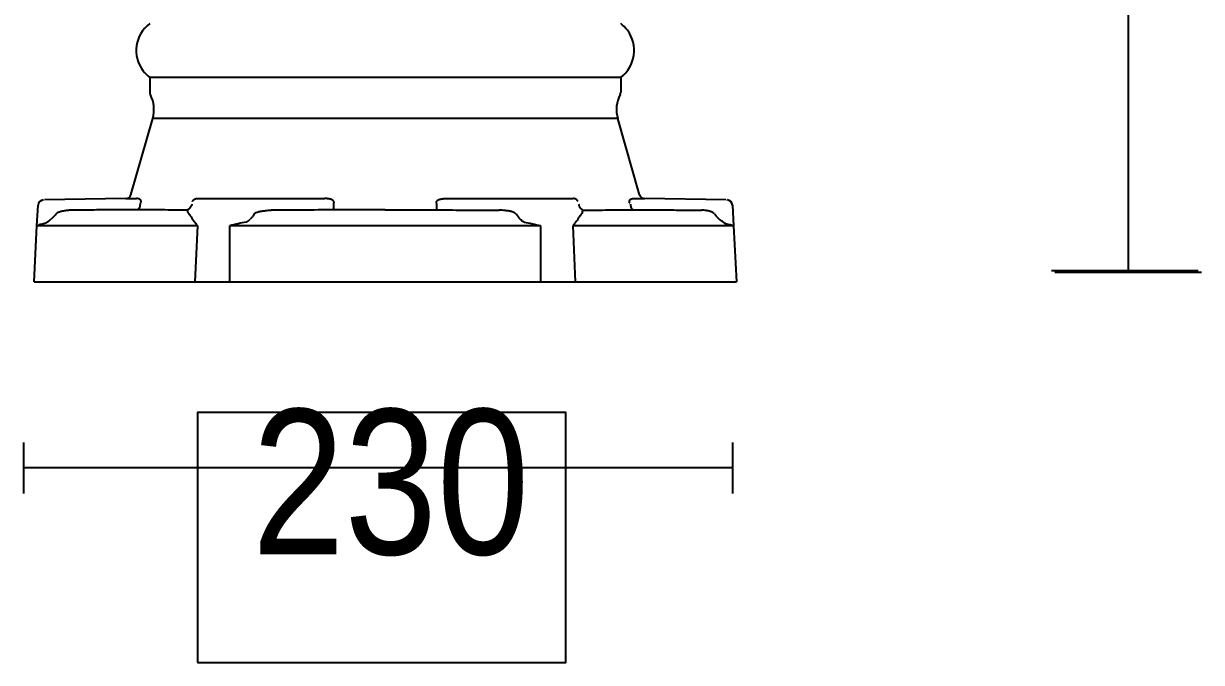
# Model space of a CAD drawing. Extents: x 0 to 72, y 0 to 378.
# Drawn here: x 0.3 to 65.4, y 0 to 35.4 of the extents above; entities that cross this region are included whole.
import ezdxf

# ---------------------------------------------------------------- set-up
doc = ezdxf.new("R2010")
doc.units = 0
doc.layers.add('LIVELLO_1', color=160, linetype='Continuous')
doc.styles.add('STD', font='txt')

# ---------------------------------------------------------------- blocks, each defined once
blk = doc.blocks.new('AI9-BLK1')
at = {"layer": 'LIVELLO_1', "color": 7}
for p, q in [((25.724, 20.456), (25.722, -167.701)), ((-2.336, -156.917), (-28.381, -156.917)), ((-28.381, -156.917), (-28.381, -157.733)), ((-2.336, -156.917), (-2.336, -157.733)), ((-29.417, -163.403), (-28.211, -159.189)), ((-2.501, -159.189), (-28.211, -159.189)), ((-1.296, -163.403), (-2.501, -159.189)), ((-34.612, -165.121), (-34.551, -163.978)), ((-29.699, -163.617), (-34.202, -163.692)), ((-29.699, -163.617), (-29.111, -163.617)), ((-25.749, -163.617), (-18.721, -163.617)), ((-18.208, -163.896), (-18.208, -164.245)), ((-12.505, -164.245), (-12.505, -163.896)), ((-11.995, -163.617), (-4.963, -163.617)), ((-1.601, -163.617), (-1.013, -163.617)), ((3.488, -163.692), (-1.013, -163.617)), ((3.838, -163.978), (3.898, -165.121)), ((-34.774, -168.225), (-34.612, -165.121)), ((-25.74, -165.121), (-34.612, -165.121)), ((-25.74, -165.121), (-25.882, -168.225)), ((-15.357, -165.121), (-23.95, -165.121)), ((-23.95, -168.225), (-23.95, -165.121)), ((-6.766, -165.121), (-15.357, -165.121)), ((-6.766, -165.121), (-6.766, -168.225)), ((-4.832, -168.225), (-4.972, -165.121)), ((3.898, -165.121), (-4.972, -165.121)), ((3.898, -165.121), (4.059, -168.225)), ((21.492, -167.597), (29.602, -167.597)), ((21.666, -167.686), (29.776, -167.686)), ((-34.774, -168.225), (-15.357, -168.225)), ((-15.357, -168.225), (4.059, -168.225)), ((-35.354, -177.099), (-35.354, -179.93)), ((3.84, -177.099), (3.84, -179.93)), ((3.84, -178.516), (-35.354, -178.516))]:
    blk.add_line(p, q, dxfattribs=at)
for points in [[(-26.275, -164.261), (-26.311, -164.261), (-26.346, -164.261)], [(-4.437, -164.261), (-4.403, -164.261), (-4.369, -164.261)]]:
    blk.add_lwpolyline(points, dxfattribs=at)
blk.add_lwpolyline([(-25.744, -189.27), (-5.368, -189.27), (-5.368, -175.443), (-25.744, -175.443)], close=True, dxfattribs=at)
for points, knots in [([(-28.381, -153.94), (-29.199, -154.555), (-29.365, -155.722), (-28.75, -156.541), (-28.646, -156.683), (-28.52, -156.81), (-28.381, -156.917)], [0, 0, 0, 0, 1, 1, 1, 2, 2, 2, 2]), ([(-2.336, -156.917), (-1.513, -156.301), (-1.347, -155.132), (-1.963, -154.311), (-2.068, -154.17), (-2.193, -154.046), (-2.336, -153.94)], [0, 0, 0, 0, 1, 1, 1, 2, 2, 2, 2]), ([(-28.901, -163.896), (-28.89, -163.878), (-28.88, -163.864), (-28.87, -163.845), (-28.867, -163.829), (-28.86, -163.813), (-28.858, -163.798), (-28.858, -163.783), (-28.858, -163.773), (-28.858, -163.761), (-28.858, -163.75), (-28.861, -163.738), (-28.867, -163.726), (-28.868, -163.722), (-28.87, -163.715), (-28.874, -163.71), (-28.878, -163.706), (-28.882, -163.698), (-28.885, -163.692), (-28.89, -163.689), (-28.896, -163.684), (-28.901, -163.676), (-28.904, -163.673), (-28.91, -163.669), (-28.916, -163.668), (-28.923, -163.661), (-28.925, -163.659), (-28.933, -163.655), (-28.939, -163.654), (-28.946, -163.65), (-28.952, -163.647), (-28.959, -163.642), (-28.973, -163.638), (-28.98, -163.636), (-28.995, -163.633), (-29.005, -163.627), (-29.016, -163.624), (-29.029, -163.62), (-29.043, -163.62), (-29.061, -163.62), (-29.079, -163.617), (-29.095, -163.617), (-29.111, -163.617)], [0, 0, 0, 0, 1, 1, 1, 2, 2, 2, 3, 3, 3, 4, 4, 4, 5, 5, 5, 6, 6, 6, 7, 7, 7, 8, 8, 8, 9, 9, 9, 10, 10, 10, 11, 11, 11, 12, 12, 12, 13, 13, 13, 14, 14, 14, 14]), ([(-28.914, -163.931), (-28.916, -163.959), (-28.916, -163.991), (-28.923, -164.02), (-28.925, -164.045), (-28.933, -164.077), (-28.946, -164.099), (-28.955, -164.129), (-28.973, -164.154), (-28.99, -164.178), (-29.011, -164.201), (-29.036, -164.221), (-29.061, -164.245)], [0, 0, 0, 0, 1, 1, 1, 2, 2, 2, 3, 3, 3, 4, 4, 4, 4]), ([(-26.049, -163.931), (-26.056, -163.948), (-26.058, -163.966), (-26.065, -163.984), (-26.068, -164.003), (-26.073, -164.02), (-26.078, -164.038), (-26.103, -164.078), (-26.13, -164.117), (-26.164, -164.154), (-26.198, -164.191), (-26.243, -164.221), (-26.286, -164.254)], [0, 0, 0, 0, 1, 1, 1, 2, 2, 2, 3, 3, 3, 4, 4, 4, 4]), ([(-26.018, -163.78), (-26.013, -163.764), (-26.006, -163.75), (-25.994, -163.738), (-25.986, -163.726), (-25.977, -163.715), (-25.967, -163.706), (-25.961, -163.692), (-25.952, -163.689), (-25.943, -163.684), (-25.934, -163.676), (-25.927, -163.669), (-25.918, -163.661), (-25.91, -163.661), (-25.905, -163.657), (-25.902, -163.655), (-25.897, -163.654), (-25.889, -163.65), (-25.886, -163.645), (-25.875, -163.642), (-25.868, -163.638), (-25.859, -163.636), (-25.848, -163.633), (-25.837, -163.627), (-25.828, -163.624), (-25.817, -163.622), (-25.803, -163.62), (-25.792, -163.62), (-25.78, -163.617), (-25.761, -163.617), (-25.749, -163.617)], [0, 0, 0, 0, 1, 1, 1, 2, 2, 2, 3, 3, 3, 4, 4, 4, 5, 5, 5, 6, 6, 6, 7, 7, 7, 8, 8, 8, 9, 9, 9, 10, 10, 10, 10]), ([(-18.208, -163.896), (-18.198, -163.878), (-18.189, -163.861), (-18.187, -163.843), (-18.182, -163.828), (-18.182, -163.808), (-18.189, -163.791), (-18.191, -163.78), (-18.198, -163.768), (-18.208, -163.757), (-18.214, -163.747), (-18.223, -163.738), (-18.232, -163.726), (-18.241, -163.722), (-18.25, -163.715), (-18.258, -163.71), (-18.266, -163.706), (-18.275, -163.698), (-18.285, -163.692), (-18.295, -163.689), (-18.306, -163.684), (-18.317, -163.676), (-18.33, -163.673), (-18.338, -163.669), (-18.351, -163.668), (-18.364, -163.661), (-18.374, -163.659), (-18.388, -163.655), (-18.398, -163.654), (-18.41, -163.65), (-18.423, -163.647), (-18.443, -163.642), (-18.462, -163.638), (-18.484, -163.636), (-18.5, -163.633), (-18.522, -163.627), (-18.542, -163.624), (-18.57, -163.62), (-18.599, -163.62), (-18.626, -163.62), (-18.66, -163.617), (-18.688, -163.617), (-18.721, -163.617)], [0, 0, 0, 0, 1, 1, 1, 2, 2, 2, 3, 3, 3, 4, 4, 4, 5, 5, 5, 6, 6, 6, 7, 7, 7, 8, 8, 8, 9, 9, 9, 10, 10, 10, 11, 11, 11, 12, 12, 12, 13, 13, 13, 14, 14, 14, 14]), ([(-12.505, -163.896), (-12.512, -163.878), (-12.524, -163.861), (-12.529, -163.843), (-12.532, -163.828), (-12.532, -163.808), (-12.524, -163.791), (-12.52, -163.78), (-12.512, -163.768), (-12.505, -163.757), (-12.498, -163.747), (-12.489, -163.738), (-12.48, -163.726), (-12.471, -163.722), (-12.462, -163.715), (-12.455, -163.71), (-12.446, -163.706), (-12.437, -163.698), (-12.428, -163.692), (-12.417, -163.689), (-12.408, -163.684), (-12.395, -163.676), (-12.385, -163.673), (-12.374, -163.669), (-12.363, -163.668), (-12.349, -163.661), (-12.34, -163.659), (-12.33, -163.655), (-12.315, -163.654), (-12.302, -163.65), (-12.29, -163.647), (-12.272, -163.642), (-12.252, -163.638), (-12.232, -163.636), (-12.212, -163.633), (-12.193, -163.627), (-12.171, -163.624), (-12.143, -163.62), (-12.114, -163.62), (-12.087, -163.62), (-12.056, -163.617), (-12.023, -163.617), (-11.995, -163.617)], [0, 0, 0, 0, 1, 1, 1, 2, 2, 2, 3, 3, 3, 4, 4, 4, 5, 5, 5, 6, 6, 6, 7, 7, 7, 8, 8, 8, 9, 9, 9, 10, 10, 10, 11, 11, 11, 12, 12, 12, 13, 13, 13, 14, 14, 14, 14]), ([(-4.694, -163.78), (-4.701, -163.764), (-4.708, -163.75), (-4.717, -163.738), (-4.726, -163.726), (-4.737, -163.715), (-4.748, -163.706), (-4.753, -163.692), (-4.762, -163.689), (-4.771, -163.684), (-4.778, -163.676), (-4.785, -163.669), (-4.794, -163.661), (-4.802, -163.661), (-4.805, -163.657), (-4.813, -163.655), (-4.818, -163.654), (-4.825, -163.65), (-4.828, -163.645), (-4.835, -163.642), (-4.847, -163.638), (-4.856, -163.636), (-4.866, -163.633), (-4.875, -163.627), (-4.885, -163.624), (-4.897, -163.622), (-4.909, -163.62), (-4.921, -163.62), (-4.936, -163.617), (-4.95, -163.617), (-4.963, -163.617)], [0, 0, 0, 0, 1, 1, 1, 2, 2, 2, 3, 3, 3, 4, 4, 4, 5, 5, 5, 6, 6, 6, 7, 7, 7, 8, 8, 8, 9, 9, 9, 10, 10, 10, 10]), ([(-4.663, -163.931), (-4.66, -163.948), (-4.655, -163.966), (-4.653, -163.984), (-4.643, -164.003), (-4.641, -164.02), (-4.636, -164.038)], [0, 0, 0, 0, 1, 1, 1, 2, 2, 2, 2]), ([(-4.636, -164.038), (-4.609, -164.078), (-4.583, -164.117), (-4.55, -164.154), (-4.516, -164.191), (-4.468, -164.221), (-4.426, -164.254)], [0, 0, 0, 0, 1, 1, 1, 2, 2, 2, 2]), ([(-1.813, -163.896), (-1.822, -163.878), (-1.833, -163.864), (-1.841, -163.845), (-1.849, -163.829), (-1.853, -163.813), (-1.855, -163.798), (-1.856, -163.783), (-1.856, -163.773), (-1.855, -163.761), (-1.855, -163.75), (-1.851, -163.738), (-1.846, -163.726), (-1.846, -163.722), (-1.841, -163.715), (-1.838, -163.71), (-1.835, -163.706), (-1.831, -163.698), (-1.828, -163.692), (-1.822, -163.689), (-1.819, -163.684), (-1.813, -163.676), (-1.808, -163.673), (-1.804, -163.669), (-1.799, -163.668), (-1.792, -163.661), (-1.788, -163.659), (-1.781, -163.655), (-1.776, -163.654), (-1.768, -163.65), (-1.761, -163.647), (-1.754, -163.642), (-1.74, -163.638), (-1.735, -163.636), (-1.718, -163.633), (-1.711, -163.627), (-1.699, -163.624), (-1.684, -163.62), (-1.67, -163.62), (-1.651, -163.62), (-1.634, -163.617), (-1.619, -163.617), (-1.601, -163.617)], [0, 0, 0, 0, 1, 1, 1, 2, 2, 2, 3, 3, 3, 4, 4, 4, 5, 5, 5, 6, 6, 6, 7, 7, 7, 8, 8, 8, 9, 9, 9, 10, 10, 10, 11, 11, 11, 12, 12, 12, 13, 13, 13, 14, 14, 14, 14]), ([(-1.799, -163.931), (-1.799, -163.959), (-1.797, -163.991), (-1.792, -164.02), (-1.788, -164.045), (-1.779, -164.077), (-1.771, -164.099), (-1.757, -164.129), (-1.74, -164.154), (-1.725, -164.178), (-1.704, -164.201), (-1.677, -164.221), (-1.651, -164.245)], [0, 0, 0, 0, 1, 1, 1, 2, 2, 2, 3, 3, 3, 4, 4, 4, 4]), ([(-34.062, -164.914), (-34.021, -164.889), (-33.979, -164.868), (-33.938, -164.842), (-33.901, -164.814), (-33.863, -164.787), (-33.823, -164.757)], [0, 0, 0, 0, 1, 1, 1, 2, 2, 2, 2]), ([(-33.557, -164.456), (-33.595, -164.513), (-33.633, -164.568), (-33.678, -164.619), (-33.722, -164.666), (-33.774, -164.714), (-33.823, -164.757)], [0, 0, 0, 0, 1, 1, 1, 2, 2, 2, 2]), ([(-33.557, -164.456), (-33.532, -164.435), (-33.505, -164.41), (-33.478, -164.393), (-33.451, -164.378), (-33.421, -164.364), (-33.395, -164.356), (-33.372, -164.345), (-33.352, -164.34), (-33.325, -164.331), (-33.304, -164.324), (-33.282, -164.319), (-33.259, -164.314), (-33.232, -164.308), (-33.205, -164.301), (-33.178, -164.292), (-33.151, -164.291), (-33.124, -164.285), (-33.097, -164.28), (-33.057, -164.275), (-33.02, -164.27), (-32.982, -164.268), (-32.935, -164.266), (-32.892, -164.266), (-32.851, -164.261)], [0, 0, 0, 0, 1, 1, 1, 2, 2, 2, 3, 3, 3, 4, 4, 4, 5, 5, 5, 6, 6, 6, 7, 7, 7, 8, 8, 8, 8]), ([(-26.346, -164.261), (-26.798, -164.254), (-27.251, -164.252), (-27.704, -164.249), (-28.155, -164.245), (-28.608, -164.245), (-29.061, -164.245), (-29.304, -164.242), (-29.548, -164.242), (-29.789, -164.245), (-29.789, -164.245), (-30.545, -164.245), (-30.545, -164.245), (-30.89, -164.245), (-31.237, -164.25), (-31.581, -164.252), (-32.004, -164.254), (-32.426, -164.259), (-32.851, -164.261)], [0, 0, 0, 0, 1, 1, 1, 2, 2, 2, 3, 3, 3, 4, 4, 4, 5, 5, 5, 6, 6, 6, 6]), ([(-26.267, -164.378), (-26.27, -164.359), (-26.272, -164.34), (-26.272, -164.322), (-26.279, -164.303), (-26.279, -164.28), (-26.275, -164.261)], [0, 0, 0, 0, 1, 1, 1, 2, 2, 2, 2]), ([(-26.267, -164.378), (-26.154, -164.549), (-26.039, -164.719), (-25.918, -164.884), (-25.859, -164.963), (-25.801, -165.044), (-25.74, -165.121)], [0, 0, 0, 0, 1, 1, 1, 2, 2, 2, 2]), ([(-23.034, -164.914), (-22.994, -164.889), (-22.956, -164.868), (-22.918, -164.844), (-22.883, -164.819), (-22.847, -164.789), (-22.815, -164.757)], [0, 0, 0, 0, 1, 1, 1, 2, 2, 2, 2]), ([(-22.597, -164.456), (-22.628, -164.507), (-22.656, -164.566), (-22.692, -164.615), (-22.728, -164.666), (-22.772, -164.714), (-22.815, -164.757)], [0, 0, 0, 0, 1, 1, 1, 2, 2, 2, 2]), ([(-22.597, -164.456), (-22.56, -164.429), (-22.525, -164.408), (-22.488, -164.393), (-22.453, -164.377), (-22.417, -164.363), (-22.38, -164.354), (-22.349, -164.345), (-22.323, -164.34), (-22.294, -164.331), (-22.263, -164.324), (-22.234, -164.319), (-22.205, -164.314), (-22.169, -164.308), (-22.133, -164.301), (-22.094, -164.292), (-22.058, -164.291), (-22.022, -164.285), (-21.984, -164.28), (-21.934, -164.275), (-21.882, -164.27), (-21.828, -164.268), (-21.773, -164.266), (-21.711, -164.266), (-21.656, -164.261)], [0, 0, 0, 0, 1, 1, 1, 2, 2, 2, 3, 3, 3, 4, 4, 4, 5, 5, 5, 6, 6, 6, 7, 7, 7, 8, 8, 8, 8]), ([(-18.208, -164.245), (-18.782, -164.249), (-19.357, -164.25), (-19.933, -164.254), (-20.505, -164.254), (-21.079, -164.261), (-21.656, -164.261)], [0, 0, 0, 0, 1, 1, 1, 2, 2, 2, 2]), ([(-15.357, -164.242), (-15.357, -164.242), (-15.357, -164.242), (-15.357, -164.242), (-15.357, -164.242), (-15.359, -164.242), (-15.359, -164.242), (-15.359, -164.242), (-15.361, -164.242), (-15.361, -164.242), (-15.361, -164.242), (-15.363, -164.242), (-15.363, -164.242), (-15.363, -164.242), (-15.365, -164.242), (-15.365, -164.242), (-15.365, -164.242), (-15.37, -164.242), (-15.37, -164.242), (-15.37, -164.242), (-15.375, -164.242), (-15.375, -164.242), (-15.375, -164.242), (-15.377, -164.242), (-15.377, -164.242), (-15.377, -164.242), (-15.38, -164.242), (-15.38, -164.242), (-15.38, -164.242), (-15.387, -164.242), (-15.387, -164.242), (-15.387, -164.242), (-15.394, -164.242), (-15.394, -164.242), (-15.394, -164.242), (-15.399, -164.242), (-15.399, -164.242), (-15.399, -164.242), (-15.406, -164.242), (-15.406, -164.242), (-15.406, -164.242), (-15.411, -164.242), (-15.411, -164.242), (-15.411, -164.242), (-15.418, -164.242), (-15.418, -164.242), (-15.418, -164.242), (-15.422, -164.242), (-15.422, -164.242), (-15.422, -164.242), (-15.432, -164.242), (-15.432, -164.242), (-15.432, -164.242), (-15.44, -164.242), (-15.44, -164.242), (-15.44, -164.242), (-15.449, -164.242), (-15.449, -164.242), (-15.449, -164.242), (-15.456, -164.242), (-15.456, -164.242), (-15.456, -164.242), (-15.463, -164.242), (-15.463, -164.242), (-15.463, -164.242), (-15.473, -164.242), (-15.473, -164.242), (-15.473, -164.242), (-15.481, -164.242), (-15.481, -164.242), (-15.481, -164.242), (-15.492, -164.242), (-15.492, -164.242), (-15.492, -164.242), (-15.501, -164.242), (-15.501, -164.242), (-15.501, -164.242), (-15.508, -164.242), (-15.508, -164.242), (-15.508, -164.242), (-15.519, -164.242), (-15.519, -164.242), (-15.519, -164.242), (-15.53, -164.242), (-15.53, -164.242), (-15.53, -164.242), (-15.538, -164.242), (-15.538, -164.242), (-15.538, -164.242), (-15.552, -164.242), (-15.552, -164.242), (-15.552, -164.242), (-15.56, -164.242), (-15.56, -164.242), (-15.56, -164.242), (-15.571, -164.242), (-15.571, -164.242), (-15.571, -164.242), (-15.586, -164.242), (-15.586, -164.242), (-15.586, -164.242), (-15.596, -164.242), (-15.596, -164.242), (-15.596, -164.242), (-15.607, -164.242), (-15.607, -164.242), (-15.607, -164.242), (-15.617, -164.242), (-15.617, -164.242), (-15.617, -164.242), (-15.632, -164.242), (-15.632, -164.242), (-15.632, -164.242), (-15.643, -164.242), (-15.643, -164.242), (-15.643, -164.242), (-15.653, -164.242), (-15.653, -164.242), (-15.653, -164.242), (-15.666, -164.242), (-15.666, -164.242), (-15.666, -164.242), (-15.68, -164.242), (-15.68, -164.242), (-15.68, -164.242), (-15.691, -164.242), (-15.691, -164.242), (-15.691, -164.242), (-15.704, -164.242), (-15.704, -164.242), (-15.704, -164.242), (-15.715, -164.242), (-15.715, -164.242), (-15.715, -164.242), (-15.729, -164.242), (-15.729, -164.242), (-15.729, -164.242), (-15.745, -164.242), (-15.745, -164.242), (-15.745, -164.242), (-15.756, -164.242), (-15.756, -164.242), (-15.756, -164.242), (-15.768, -164.242), (-15.768, -164.242), (-15.768, -164.242), (-15.783, -164.242), (-15.783, -164.242), (-15.783, -164.242), (-15.797, -164.242), (-15.797, -164.242), (-15.797, -164.242), (-15.81, -164.242), (-15.81, -164.242), (-15.81, -164.242), (-15.821, -164.242), (-15.821, -164.242), (-15.821, -164.242), (-15.835, -164.242), (-15.835, -164.242), (-15.835, -164.242), (-15.846, -164.242), (-15.846, -164.242), (-15.846, -164.242), (-15.86, -164.242), (-15.86, -164.242), (-15.86, -164.242), (-15.874, -164.242), (-15.874, -164.242), (-15.874, -164.242), (-15.889, -164.242), (-15.889, -164.242), (-15.889, -164.242), (-15.903, -164.242), (-15.903, -164.242), (-15.903, -164.242), (-15.916, -164.242), (-15.916, -164.242), (-15.916, -164.242), (-15.927, -164.242), (-15.927, -164.242), (-15.927, -164.242), (-15.97, -164.242), (-15.97, -164.242), (-15.97, -164.242), (-16.011, -164.242), (-16.011, -164.242), (-16.011, -164.242), (-16.053, -164.242), (-16.053, -164.242), (-16.053, -164.242), (-16.092, -164.242), (-16.092, -164.242), (-16.092, -164.242), (-16.135, -164.242), (-16.135, -164.242), (-16.148, -164.242), (-16.161, -164.245), (-16.173, -164.245), (-16.173, -164.245), (-16.214, -164.245), (-16.214, -164.245), (-16.214, -164.245), (-16.255, -164.245), (-16.255, -164.245), (-16.255, -164.245), (-16.296, -164.245), (-16.296, -164.245), (-16.296, -164.245), (-16.333, -164.245), (-16.333, -164.245), (-16.333, -164.245), (-16.373, -164.245), (-16.373, -164.245), (-16.373, -164.245), (-16.414, -164.245), (-16.414, -164.245), (-16.414, -164.245), (-16.454, -164.245), (-16.454, -164.245), (-16.454, -164.245), (-16.49, -164.245), (-16.49, -164.245), (-16.49, -164.245), (-16.532, -164.245), (-16.532, -164.245), (-16.532, -164.245), (-16.57, -164.245), (-16.57, -164.245), (-16.57, -164.245), (-16.608, -164.245), (-16.608, -164.245), (-16.608, -164.245), (-16.649, -164.245), (-16.649, -164.245), (-16.649, -164.245), (-16.689, -164.245), (-16.689, -164.245), (-16.689, -164.245), (-16.73, -164.245), (-16.73, -164.245), (-16.73, -164.245), (-16.769, -164.245), (-16.769, -164.245), (-16.769, -164.245), (-16.809, -164.245), (-16.809, -164.245), (-16.809, -164.245), (-16.848, -164.245), (-16.848, -164.245), (-16.848, -164.245), (-16.891, -164.245), (-16.891, -164.245), (-16.891, -164.245), (-16.932, -164.245), (-16.932, -164.245), (-16.932, -164.245), (-16.975, -164.245), (-16.975, -164.245), (-16.975, -164.245), (-16.997, -164.245), (-16.997, -164.245), (-16.997, -164.245), (-17.018, -164.245), (-17.018, -164.245), (-17.018, -164.245), (-17.041, -164.245), (-17.041, -164.245), (-17.041, -164.245), (-17.066, -164.245), (-17.066, -164.245), (-17.066, -164.245), (-17.088, -164.245), (-17.088, -164.245), (-17.088, -164.245), (-17.111, -164.245), (-17.111, -164.245), (-17.111, -164.245), (-17.133, -164.245), (-17.133, -164.245), (-17.133, -164.245), (-17.158, -164.245), (-17.158, -164.245), (-17.158, -164.245), (-17.179, -164.245), (-17.179, -164.245), (-17.179, -164.245), (-17.203, -164.245), (-17.203, -164.245), (-17.203, -164.245), (-17.226, -164.245), (-17.226, -164.245), (-17.226, -164.245), (-17.249, -164.245), (-17.249, -164.245), (-17.249, -164.245), (-17.271, -164.245), (-17.271, -164.245), (-17.271, -164.245), (-17.294, -164.245), (-17.294, -164.245), (-17.294, -164.245), (-17.32, -164.245), (-17.32, -164.245), (-17.32, -164.245), (-17.342, -164.245), (-17.342, -164.245), (-17.342, -164.245), (-17.366, -164.245), (-17.366, -164.245), (-17.366, -164.245), (-17.388, -164.245), (-17.388, -164.245), (-17.388, -164.245), (-17.411, -164.245), (-17.411, -164.245), (-17.411, -164.245), (-17.433, -164.245), (-17.433, -164.245), (-17.433, -164.245), (-17.46, -164.245), (-17.46, -164.245), (-17.46, -164.245), (-17.479, -164.245), (-17.479, -164.245), (-17.479, -164.245), (-17.503, -164.245), (-17.503, -164.245), (-17.503, -164.245), (-17.526, -164.245), (-17.526, -164.245), (-17.526, -164.245), (-17.548, -164.245), (-17.548, -164.245), (-17.548, -164.245), (-17.571, -164.245), (-17.571, -164.245), (-17.571, -164.245), (-17.594, -164.245), (-17.594, -164.245), (-17.594, -164.245), (-17.616, -164.245), (-17.616, -164.245), (-17.616, -164.245), (-17.637, -164.245), (-17.637, -164.245), (-17.637, -164.245), (-17.659, -164.245), (-17.659, -164.245), (-17.659, -164.245), (-17.681, -164.245), (-17.681, -164.245), (-17.681, -164.245), (-17.702, -164.245), (-17.702, -164.245), (-17.702, -164.245), (-17.724, -164.245), (-17.724, -164.245), (-17.724, -164.245), (-17.743, -164.245), (-17.743, -164.245), (-17.743, -164.245), (-17.765, -164.245), (-17.765, -164.245), (-17.765, -164.245), (-17.786, -164.245), (-17.786, -164.245), (-17.786, -164.245), (-17.807, -164.245), (-17.807, -164.245), (-17.807, -164.245), (-17.828, -164.245), (-17.828, -164.245), (-17.828, -164.245), (-17.848, -164.245), (-17.848, -164.245), (-17.848, -164.245), (-17.865, -164.245), (-17.865, -164.245), (-17.865, -164.245), (-17.885, -164.245), (-17.885, -164.245), (-17.885, -164.245), (-17.907, -164.245), (-17.907, -164.245), (-17.907, -164.245), (-17.925, -164.245), (-17.925, -164.245), (-17.925, -164.245), (-17.943, -164.245), (-17.943, -164.245), (-17.943, -164.245), (-17.961, -164.245), (-17.961, -164.245), (-17.961, -164.245), (-17.978, -164.245), (-17.978, -164.245), (-17.978, -164.245), (-17.999, -164.245), (-17.999, -164.245), (-17.999, -164.245), (-18.013, -164.245), (-18.013, -164.245), (-18.013, -164.245), (-18.031, -164.245), (-18.031, -164.245), (-18.031, -164.245), (-18.049, -164.245), (-18.049, -164.245), (-18.049, -164.245), (-18.065, -164.245), (-18.065, -164.245), (-18.065, -164.245), (-18.081, -164.245), (-18.081, -164.245), (-18.081, -164.245), (-18.098, -164.245), (-18.098, -164.245), (-18.098, -164.245), (-18.112, -164.245), (-18.112, -164.245), (-18.112, -164.245), (-18.126, -164.245), (-18.126, -164.245), (-18.126, -164.245), (-18.141, -164.245), (-18.141, -164.245), (-18.141, -164.245), (-18.157, -164.245), (-18.157, -164.245), (-18.157, -164.245), (-18.17, -164.245), (-18.17, -164.245), (-18.17, -164.245), (-18.182, -164.245), (-18.182, -164.245), (-18.182, -164.245), (-18.194, -164.245), (-18.194, -164.245), (-18.194, -164.245), (-18.208, -164.245), (-18.208, -164.245)], [0, 0, 0, 0, 1, 1, 1, 2, 2, 2, 3, 3, 3, 4, 4, 4, 5, 5, 5, 6, 6, 6, 7, 7, 7, 8, 8, 8, 9, 9, 9, 10, 10, 10, 11, 11, 11, 12, 12, 12, 13, 13, 13, 14, 14, 14, 15, 15, 15, 16, 16, 16, 17, 17, 17, 18, 18, 18, 19, 19, 19, 20, 20, 20, 21, 21, 21, 22, 22, 22, 23, 23, 23, 24, 24, 24, 25, 25, 25, 26, 26, 26, 27, 27, 27, 28, 28, 28, 29, 29, 29, 30, 30, 30, 31, 31, 31, 32, 32, 32, 33, 33, 33, 34, 34, 34, 35, 35, 35, 36, 36, 36, 37, 37, 37, 38, 38, 38, 39, 39, 39, 40, 40, 40, 41, 41, 41, 42, 42, 42, 43, 43, 43, 44, 44, 44, 45, 45, 45, 46, 46, 46, 47, 47, 47, 48, 48, 48, 49, 49, 49, 50, 50, 50, 51, 51, 51, 52, 52, 52, 53, 53, 53, 54, 54, 54, 55, 55, 55, 56, 56, 56, 57, 57, 57, 58, 58, 58, 59, 59, 59, 60, 60, 60, 61, 61, 61, 62, 62, 62, 63, 63, 63, 64, 64, 64, 65, 65, 65, 66, 66, 66, 67, 67, 67, 68, 68, 68, 69, 69, 69, 70, 70, 70, 71, 71, 71, 72, 72, 72, 73, 73, 73, 74, 74, 74, 75, 75, 75, 76, 76, 76, 77, 77, 77, 78, 78, 78, 79, 79, 79, 80, 80, 80, 81, 81, 81, 82, 82, 82, 83, 83, 83, 84, 84, 84, 85, 85, 85, 86, 86, 86, 87, 87, 87, 88, 88, 88, 89, 89, 89, 90, 90, 90, 91, 91, 91, 92, 92, 92, 93, 93, 93, 94, 94, 94, 95, 95, 95, 96, 96, 96, 97, 97, 97, 98, 98, 98, 99, 99, 99, 100, 100, 100, 101, 101, 101, 102, 102, 102, 103, 103, 103, 104, 104, 104, 105, 105, 105, 106, 106, 106, 107, 107, 107, 108, 108, 108, 109, 109, 109, 110, 110, 110, 111, 111, 111, 112, 112, 112, 113, 113, 113, 114, 114, 114, 115, 115, 115, 116, 116, 116, 117, 117, 117, 118, 118, 118, 119, 119, 119, 120, 120, 120, 121, 121, 121, 122, 122, 122, 123, 123, 123, 124, 124, 124, 125, 125, 125, 126, 126, 126, 127, 127, 127, 128, 128, 128, 129, 129, 129, 130, 130, 130, 131, 131, 131, 132, 132, 132, 133, 133, 133, 134, 134, 134, 135, 135, 135, 136, 136, 136, 137, 137, 137, 138, 138, 138, 139, 139, 139, 140, 140, 140, 141, 141, 141, 142, 142, 142, 143, 143, 143, 144, 144, 144, 145, 145, 145, 146, 146, 146, 147, 147, 147, 147]), ([(-15.357, -164.242), (-15.357, -164.242), (-15.357, -164.242), (-15.357, -164.242), (-15.357, -164.242), (-15.353, -164.242), (-15.353, -164.242), (-15.353, -164.242), (-15.348, -164.242), (-15.348, -164.242), (-15.348, -164.242), (-15.346, -164.242), (-15.346, -164.242), (-15.346, -164.242), (-15.344, -164.242), (-15.344, -164.242), (-15.344, -164.242), (-15.339, -164.242), (-15.339, -164.242), (-15.339, -164.242), (-15.336, -164.242), (-15.336, -164.242), (-15.336, -164.242), (-15.332, -164.242), (-15.332, -164.242), (-15.332, -164.242), (-15.327, -164.242), (-15.327, -164.242), (-15.327, -164.242), (-15.321, -164.242), (-15.321, -164.242), (-15.321, -164.242), (-15.314, -164.242), (-15.314, -164.242), (-15.314, -164.242), (-15.31, -164.242), (-15.31, -164.242), (-15.31, -164.242), (-15.301, -164.242), (-15.301, -164.242), (-15.301, -164.242), (-15.296, -164.242), (-15.296, -164.242), (-15.296, -164.242), (-15.289, -164.242), (-15.289, -164.242), (-15.289, -164.242), (-15.279, -164.242), (-15.279, -164.242), (-15.279, -164.242), (-15.273, -164.242), (-15.273, -164.242), (-15.273, -164.242), (-15.269, -164.242), (-15.269, -164.242), (-15.269, -164.242), (-15.26, -164.242), (-15.26, -164.242), (-15.26, -164.242), (-15.253, -164.242), (-15.253, -164.242), (-15.253, -164.242), (-15.242, -164.242), (-15.242, -164.242), (-15.242, -164.242), (-15.231, -164.242), (-15.231, -164.242), (-15.231, -164.242), (-15.222, -164.242), (-15.222, -164.242), (-15.222, -164.242), (-15.212, -164.242), (-15.212, -164.242), (-15.212, -164.242), (-15.204, -164.242), (-15.204, -164.242), (-15.204, -164.242), (-15.193, -164.242), (-15.193, -164.242), (-15.193, -164.242), (-15.185, -164.242), (-15.185, -164.242), (-15.185, -164.242), (-15.178, -164.242), (-15.178, -164.242), (-15.178, -164.242), (-15.163, -164.242), (-15.163, -164.242), (-15.163, -164.242), (-15.152, -164.242), (-15.152, -164.242), (-15.152, -164.242), (-15.142, -164.242), (-15.142, -164.242), (-15.142, -164.242), (-15.127, -164.242), (-15.127, -164.242), (-15.127, -164.242), (-15.116, -164.242), (-15.116, -164.242), (-15.116, -164.242), (-15.106, -164.242), (-15.106, -164.242), (-15.106, -164.242), (-15.094, -164.242), (-15.094, -164.242), (-15.094, -164.242), (-15.08, -164.242), (-15.08, -164.242), (-15.08, -164.242), (-15.072, -164.242), (-15.072, -164.242), (-15.072, -164.242), (-15.058, -164.242), (-15.058, -164.242), (-15.058, -164.242), (-15.048, -164.242), (-15.048, -164.242), (-15.048, -164.242), (-15.036, -164.242), (-15.036, -164.242), (-15.036, -164.242), (-15.023, -164.242), (-15.023, -164.242), (-15.023, -164.242), (-15.008, -164.242), (-15.008, -164.242), (-15.008, -164.242), (-14.996, -164.242), (-14.996, -164.242), (-14.996, -164.242), (-14.986, -164.242), (-14.986, -164.242), (-14.986, -164.242), (-14.972, -164.242), (-14.972, -164.242), (-14.972, -164.242), (-14.958, -164.242), (-14.958, -164.242), (-14.958, -164.242), (-14.943, -164.242), (-14.943, -164.242), (-14.943, -164.242), (-14.931, -164.242), (-14.931, -164.242), (-14.931, -164.242), (-14.915, -164.242), (-14.915, -164.242), (-14.915, -164.242), (-14.904, -164.242), (-14.904, -164.242), (-14.904, -164.242), (-14.892, -164.242), (-14.892, -164.242), (-14.892, -164.242), (-14.879, -164.242), (-14.879, -164.242), (-14.879, -164.242), (-14.866, -164.242), (-14.866, -164.242), (-14.866, -164.242), (-14.852, -164.242), (-14.852, -164.242), (-14.852, -164.242), (-14.84, -164.242), (-14.84, -164.242), (-14.84, -164.242), (-14.825, -164.242), (-14.825, -164.242), (-14.825, -164.242), (-14.811, -164.242), (-14.811, -164.242), (-14.811, -164.242), (-14.799, -164.242), (-14.799, -164.242), (-14.799, -164.242), (-14.786, -164.242), (-14.786, -164.242), (-14.786, -164.242), (-14.743, -164.242), (-14.743, -164.242), (-14.743, -164.242), (-14.699, -164.242), (-14.699, -164.242), (-14.699, -164.242), (-14.66, -164.242), (-14.66, -164.242), (-14.66, -164.242), (-14.619, -164.242), (-14.619, -164.242), (-14.619, -164.242), (-14.577, -164.242), (-14.577, -164.242), (-14.566, -164.242), (-14.552, -164.245), (-14.54, -164.245), (-14.54, -164.245), (-14.499, -164.245), (-14.499, -164.245), (-14.499, -164.245), (-14.458, -164.245), (-14.458, -164.245), (-14.458, -164.245), (-14.417, -164.245), (-14.417, -164.245), (-14.417, -164.245), (-14.379, -164.245), (-14.379, -164.245), (-14.379, -164.245), (-14.342, -164.245), (-14.342, -164.245), (-14.342, -164.245), (-14.299, -164.245), (-14.299, -164.245), (-14.299, -164.245), (-14.259, -164.245), (-14.259, -164.245), (-14.259, -164.245), (-14.223, -164.245), (-14.223, -164.245), (-14.223, -164.245), (-14.182, -164.245), (-14.182, -164.245), (-14.182, -164.245), (-14.142, -164.245), (-14.142, -164.245), (-14.142, -164.245), (-14.105, -164.245), (-14.105, -164.245), (-14.105, -164.245), (-14.065, -164.245), (-14.065, -164.245), (-14.065, -164.245), (-14.024, -164.245), (-14.024, -164.245), (-14.024, -164.245), (-13.984, -164.245), (-13.984, -164.245), (-13.984, -164.245), (-13.943, -164.245), (-13.943, -164.245), (-13.943, -164.245), (-13.905, -164.245), (-13.905, -164.245), (-13.905, -164.245), (-13.864, -164.245), (-13.864, -164.245), (-13.864, -164.245), (-13.82, -164.245), (-13.82, -164.245), (-13.82, -164.245), (-13.781, -164.245), (-13.781, -164.245), (-13.781, -164.245), (-13.74, -164.245), (-13.74, -164.245), (-13.74, -164.245), (-13.715, -164.245), (-13.715, -164.245), (-13.715, -164.245), (-13.695, -164.245), (-13.695, -164.245), (-13.695, -164.245), (-13.673, -164.245), (-13.673, -164.245), (-13.673, -164.245), (-13.647, -164.245), (-13.647, -164.245), (-13.647, -164.245), (-13.625, -164.245), (-13.625, -164.245), (-13.625, -164.245), (-13.604, -164.245), (-13.604, -164.245), (-13.604, -164.245), (-13.58, -164.245), (-13.58, -164.245), (-13.58, -164.245), (-13.556, -164.245), (-13.556, -164.245), (-13.556, -164.245), (-13.535, -164.245), (-13.535, -164.245), (-13.535, -164.245), (-13.51, -164.245), (-13.51, -164.245), (-13.51, -164.245), (-13.486, -164.245), (-13.486, -164.245), (-13.486, -164.245), (-13.463, -164.245), (-13.463, -164.245), (-13.463, -164.245), (-13.44, -164.245), (-13.44, -164.245), (-13.44, -164.245), (-13.418, -164.245), (-13.418, -164.245), (-13.418, -164.245), (-13.393, -164.245), (-13.393, -164.245), (-13.393, -164.245), (-13.371, -164.245), (-13.371, -164.245), (-13.371, -164.245), (-13.348, -164.245), (-13.348, -164.245), (-13.348, -164.245), (-13.326, -164.245), (-13.326, -164.245), (-13.326, -164.245), (-13.302, -164.245), (-13.302, -164.245), (-13.302, -164.245), (-13.28, -164.245), (-13.28, -164.245), (-13.28, -164.245), (-13.254, -164.245), (-13.254, -164.245), (-13.254, -164.245), (-13.233, -164.245), (-13.233, -164.245), (-13.233, -164.245), (-13.211, -164.245), (-13.211, -164.245), (-13.211, -164.245), (-13.186, -164.245), (-13.186, -164.245), (-13.186, -164.245), (-13.167, -164.245), (-13.167, -164.245), (-13.167, -164.245), (-13.145, -164.245), (-13.145, -164.245), (-13.145, -164.245), (-13.122, -164.245), (-13.122, -164.245), (-13.122, -164.245), (-13.096, -164.245), (-13.096, -164.245), (-13.096, -164.245), (-13.077, -164.245), (-13.077, -164.245), (-13.077, -164.245), (-13.055, -164.245), (-13.055, -164.245), (-13.055, -164.245), (-13.033, -164.245), (-13.033, -164.245), (-13.033, -164.245), (-13.01, -164.245), (-13.01, -164.245), (-13.01, -164.245), (-12.988, -164.245), (-12.988, -164.245), (-12.988, -164.245), (-12.969, -164.245), (-12.969, -164.245), (-12.969, -164.245), (-12.949, -164.245), (-12.949, -164.245), (-12.949, -164.245), (-12.928, -164.245), (-12.928, -164.245), (-12.928, -164.245), (-12.908, -164.245), (-12.908, -164.245), (-12.908, -164.245), (-12.886, -164.245), (-12.886, -164.245), (-12.886, -164.245), (-12.865, -164.245), (-12.865, -164.245), (-12.865, -164.245), (-12.848, -164.245), (-12.848, -164.245), (-12.848, -164.245), (-12.827, -164.245), (-12.827, -164.245), (-12.827, -164.245), (-12.807, -164.245), (-12.807, -164.245), (-12.807, -164.245), (-12.789, -164.245), (-12.789, -164.245), (-12.789, -164.245), (-12.769, -164.245), (-12.769, -164.245), (-12.769, -164.245), (-12.752, -164.245), (-12.752, -164.245), (-12.752, -164.245), (-12.733, -164.245), (-12.733, -164.245), (-12.733, -164.245), (-12.716, -164.245), (-12.716, -164.245), (-12.716, -164.245), (-12.702, -164.245), (-12.702, -164.245), (-12.702, -164.245), (-12.681, -164.245), (-12.681, -164.245), (-12.681, -164.245), (-12.664, -164.245), (-12.664, -164.245), (-12.664, -164.245), (-12.649, -164.245), (-12.649, -164.245), (-12.649, -164.245), (-12.631, -164.245), (-12.631, -164.245), (-12.631, -164.245), (-12.617, -164.245), (-12.617, -164.245), (-12.617, -164.245), (-12.601, -164.245), (-12.601, -164.245), (-12.601, -164.245), (-12.586, -164.245), (-12.586, -164.245), (-12.586, -164.245), (-12.573, -164.245), (-12.573, -164.245), (-12.573, -164.245), (-12.556, -164.245), (-12.556, -164.245), (-12.556, -164.245), (-12.543, -164.245), (-12.543, -164.245), (-12.543, -164.245), (-12.532, -164.245), (-12.532, -164.245), (-12.532, -164.245), (-12.52, -164.245), (-12.52, -164.245), (-12.52, -164.245), (-12.505, -164.245), (-12.505, -164.245)], [0, 0, 0, 0, 1, 1, 1, 2, 2, 2, 3, 3, 3, 4, 4, 4, 5, 5, 5, 6, 6, 6, 7, 7, 7, 8, 8, 8, 9, 9, 9, 10, 10, 10, 11, 11, 11, 12, 12, 12, 13, 13, 13, 14, 14, 14, 15, 15, 15, 16, 16, 16, 17, 17, 17, 18, 18, 18, 19, 19, 19, 20, 20, 20, 21, 21, 21, 22, 22, 22, 23, 23, 23, 24, 24, 24, 25, 25, 25, 26, 26, 26, 27, 27, 27, 28, 28, 28, 29, 29, 29, 30, 30, 30, 31, 31, 31, 32, 32, 32, 33, 33, 33, 34, 34, 34, 35, 35, 35, 36, 36, 36, 37, 37, 37, 38, 38, 38, 39, 39, 39, 40, 40, 40, 41, 41, 41, 42, 42, 42, 43, 43, 43, 44, 44, 44, 45, 45, 45, 46, 46, 46, 47, 47, 47, 48, 48, 48, 49, 49, 49, 50, 50, 50, 51, 51, 51, 52, 52, 52, 53, 53, 53, 54, 54, 54, 55, 55, 55, 56, 56, 56, 57, 57, 57, 58, 58, 58, 59, 59, 59, 60, 60, 60, 61, 61, 61, 62, 62, 62, 63, 63, 63, 64, 64, 64, 65, 65, 65, 66, 66, 66, 67, 67, 67, 68, 68, 68, 69, 69, 69, 70, 70, 70, 71, 71, 71, 72, 72, 72, 73, 73, 73, 74, 74, 74, 75, 75, 75, 76, 76, 76, 77, 77, 77, 78, 78, 78, 79, 79, 79, 80, 80, 80, 81, 81, 81, 82, 82, 82, 83, 83, 83, 84, 84, 84, 85, 85, 85, 86, 86, 86, 87, 87, 87, 88, 88, 88, 89, 89, 89, 90, 90, 90, 91, 91, 91, 92, 92, 92, 93, 93, 93, 94, 94, 94, 95, 95, 95, 96, 96, 96, 97, 97, 97, 98, 98, 98, 99, 99, 99, 100, 100, 100, 101, 101, 101, 102, 102, 102, 103, 103, 103, 104, 104, 104, 105, 105, 105, 106, 106, 106, 107, 107, 107, 108, 108, 108, 109, 109, 109, 110, 110, 110, 111, 111, 111, 112, 112, 112, 113, 113, 113, 114, 114, 114, 115, 115, 115, 116, 116, 116, 117, 117, 117, 118, 118, 118, 119, 119, 119, 120, 120, 120, 121, 121, 121, 122, 122, 122, 123, 123, 123, 124, 124, 124, 125, 125, 125, 126, 126, 126, 127, 127, 127, 128, 128, 128, 129, 129, 129, 130, 130, 130, 131, 131, 131, 132, 132, 132, 133, 133, 133, 134, 134, 134, 135, 135, 135, 136, 136, 136, 137, 137, 137, 138, 138, 138, 139, 139, 139, 140, 140, 140, 141, 141, 141, 142, 142, 142, 143, 143, 143, 144, 144, 144, 145, 145, 145, 146, 146, 146, 146]), ([(-12.505, -164.245), (-11.93, -164.249), (-11.357, -164.25), (-10.785, -164.254), (-10.209, -164.254), (-9.634, -164.261), (-9.06, -164.261)], [0, 0, 0, 0, 1, 1, 1, 2, 2, 2, 2]), ([(-8.117, -164.456), (-8.153, -164.429), (-8.187, -164.408), (-8.225, -164.393), (-8.261, -164.377), (-8.297, -164.363), (-8.335, -164.354), (-8.364, -164.345), (-8.392, -164.34), (-8.422, -164.331), (-8.45, -164.324), (-8.48, -164.319), (-8.507, -164.314), (-8.547, -164.308), (-8.58, -164.301), (-8.618, -164.292), (-8.654, -164.291), (-8.69, -164.285), (-8.728, -164.28), (-8.779, -164.275), (-8.832, -164.27), (-8.885, -164.268), (-8.945, -164.266), (-9.001, -164.266), (-9.06, -164.261)], [0, 0, 0, 0, 1, 1, 1, 2, 2, 2, 3, 3, 3, 4, 4, 4, 5, 5, 5, 6, 6, 6, 7, 7, 7, 8, 8, 8, 8]), ([(-8.117, -164.456), (-8.088, -164.507), (-8.057, -164.566), (-8.022, -164.615), (-7.984, -164.666), (-7.942, -164.714), (-7.899, -164.757)], [0, 0, 0, 0, 1, 1, 1, 2, 2, 2, 2]), ([(-7.678, -164.914), (-7.72, -164.889), (-7.762, -164.868), (-7.795, -164.844), (-7.831, -164.819), (-7.865, -164.789), (-7.899, -164.757)], [0, 0, 0, 0, 1, 1, 1, 2, 2, 2, 2]), ([(-4.448, -164.378), (-4.562, -164.549), (-4.676, -164.719), (-4.794, -164.884), (-4.854, -164.963), (-4.913, -165.044), (-4.972, -165.121)], [0, 0, 0, 0, 1, 1, 1, 2, 2, 2, 2]), ([(-4.448, -164.378), (-4.444, -164.359), (-4.44, -164.34), (-4.44, -164.322), (-4.435, -164.303), (-4.437, -164.28), (-4.437, -164.261)], [0, 0, 0, 0, 1, 1, 1, 2, 2, 2, 2]), ([(-4.369, -164.261), (-3.914, -164.254), (-3.463, -164.252), (-3.009, -164.249), (-2.558, -164.245), (-2.104, -164.245), (-1.651, -164.245)], [0, 0, 0, 0, 1, 1, 1, 2, 2, 2, 2]), ([(-1.651, -164.245), (-1.409, -164.242), (-1.164, -164.242), (-0.924, -164.245), (-0.924, -164.245), (-0.167, -164.245), (-0.167, -164.245), (0.178, -164.245), (0.523, -164.25), (0.866, -164.252), (1.29, -164.254), (1.712, -164.259), (2.137, -164.261)], [0, 0, 0, 0, 1, 1, 1, 2, 2, 2, 3, 3, 3, 4, 4, 4, 4]), ([(2.845, -164.456), (2.819, -164.435), (2.792, -164.41), (2.766, -164.393), (2.739, -164.378), (2.708, -164.364), (2.679, -164.356), (2.66, -164.345), (2.638, -164.34), (2.613, -164.331), (2.591, -164.324), (2.569, -164.319), (2.547, -164.314), (2.518, -164.308), (2.494, -164.301), (2.466, -164.292), (2.439, -164.291), (2.411, -164.285), (2.384, -164.28), (2.345, -164.275), (2.307, -164.27), (2.267, -164.268), (2.221, -164.266), (2.18, -164.266), (2.137, -164.261)], [0, 0, 0, 0, 1, 1, 1, 2, 2, 2, 3, 3, 3, 4, 4, 4, 5, 5, 5, 6, 6, 6, 7, 7, 7, 8, 8, 8, 8]), ([(2.845, -164.456), (2.883, -164.513), (2.92, -164.568), (2.961, -164.619), (3.01, -164.666), (3.06, -164.714), (3.111, -164.757)], [0, 0, 0, 0, 1, 1, 1, 2, 2, 2, 2]), ([(3.349, -164.914), (3.306, -164.889), (3.265, -164.868), (3.224, -164.842), (3.184, -164.814), (3.148, -164.787), (3.111, -164.757)], [0, 0, 0, 0, 1, 1, 1, 2, 2, 2, 2]), ([(-34.062, -164.914), (-34.084, -164.937), (-34.103, -164.956), (-34.129, -164.97), (-34.197, -165.019), (-34.287, -165.022), (-34.369, -165.044), (-34.454, -165.063), (-34.535, -165.091), (-34.612, -165.121)], [0, 0, 0, 0, 1, 1, 1, 2, 2, 2, 3, 3, 3, 3]), ([(-23.034, -164.914), (-23.185, -164.945), (-23.341, -164.979), (-23.492, -165.012), (-23.647, -165.049), (-23.796, -165.084), (-23.95, -165.121)], [0, 0, 0, 0, 1, 1, 1, 2, 2, 2, 2]), ([(-7.678, -164.914), (-7.527, -164.945), (-7.375, -164.979), (-7.22, -165.012), (-7.068, -165.049), (-6.917, -165.084), (-6.766, -165.121)], [0, 0, 0, 0, 1, 1, 1, 2, 2, 2, 2]), ([(3.349, -164.914), (3.37, -164.937), (3.391, -164.956), (3.413, -164.97), (3.481, -165.019), (3.571, -165.022), (3.657, -165.044), (3.742, -165.063), (3.819, -165.091), (3.898, -165.121)], [0, 0, 0, 0, 1, 1, 1, 2, 2, 2, 3, 3, 3, 3])]:
    blk.add_open_spline(points, degree=3, knots=knots, dxfattribs=at)
for points in [[(-28.381, -157.733), (-28.381, -157.778), (-28.366, -157.828), (-28.342, -157.871)], [(-28.211, -159.189), (-28.085, -158.749), (-28.132, -158.277), (-28.342, -157.871)], [(-2.369, -157.871), (-2.582, -158.277), (-2.627, -158.749), (-2.501, -159.189)], [(-2.369, -157.871), (-2.345, -157.828), (-2.336, -157.778), (-2.336, -157.733)], [(-29.699, -163.617), (-29.568, -163.613), (-29.454, -163.525), (-29.417, -163.403)], [(-1.296, -163.403), (-1.26, -163.525), (-1.145, -163.613), (-1.013, -163.617)], [(-34.259, -163.692), (-34.414, -163.698), (-34.542, -163.82), (-34.551, -163.978)], [(3.838, -163.978), (3.829, -163.82), (3.702, -163.698), (3.548, -163.692)]]:
    blk.add_open_spline(points, degree=3, dxfattribs=at)
at = {"layer": 'LIVELLO_1', "color": 7, "insert": (-22.717, -175.271), "char_height": 8.02229, "attachment_point": 1, "style": 'STD'}
blk.add_mtext('\\fArial Narrow|b0|i0;\\H8.0223;\\C7;230', dxfattribs=at)

msp = doc.modelspace()

# ---------------------------------------------------------------- block references
at = {"layer": 'LIVELLO_1', "color": 7}
msp.add_blockref('AI9-BLK1', (35.668538, 189.299212), dxfattribs=at)

doc.saveas('drawing.dxf')
